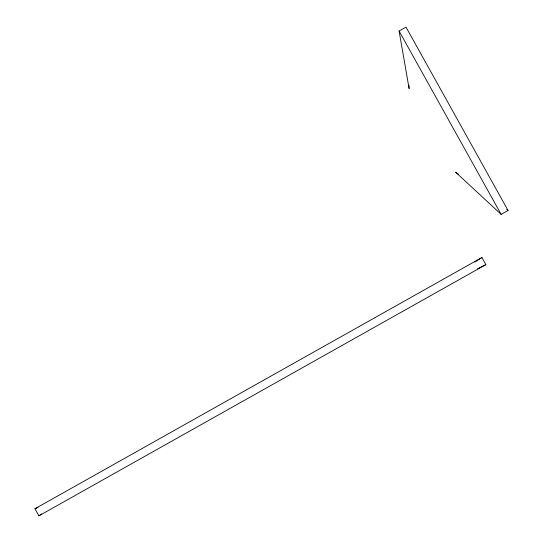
<?xml version="1.0" encoding="UTF-8"?>
<svg xmlns="http://www.w3.org/2000/svg" width="543" height="543" viewBox="0 0 543 543"><rect width="100%" height="100%" fill="white"/><g stroke="black" fill="none" stroke-linecap="round" stroke-linejoin="round"><path stroke-width="0.81" d="M38.892 515.85L485.883 264.624L481.933 257.525L34.942 508.75L38.892 515.85L41.58 513.902M474.847 262.018L481.933 257.525M408.954 85.292L409.123 88.665L399.098 31.039L406.021 27.15L508.058 210.467L501.135 214.356L455.597 172.165L458.319 174.154M477.528 268.765L485.883 264.624M34.942 508.75L38.003 507.481M506.694 209.469L508.058 210.467M399.098 31.039L501.135 214.356"/></g></svg>
